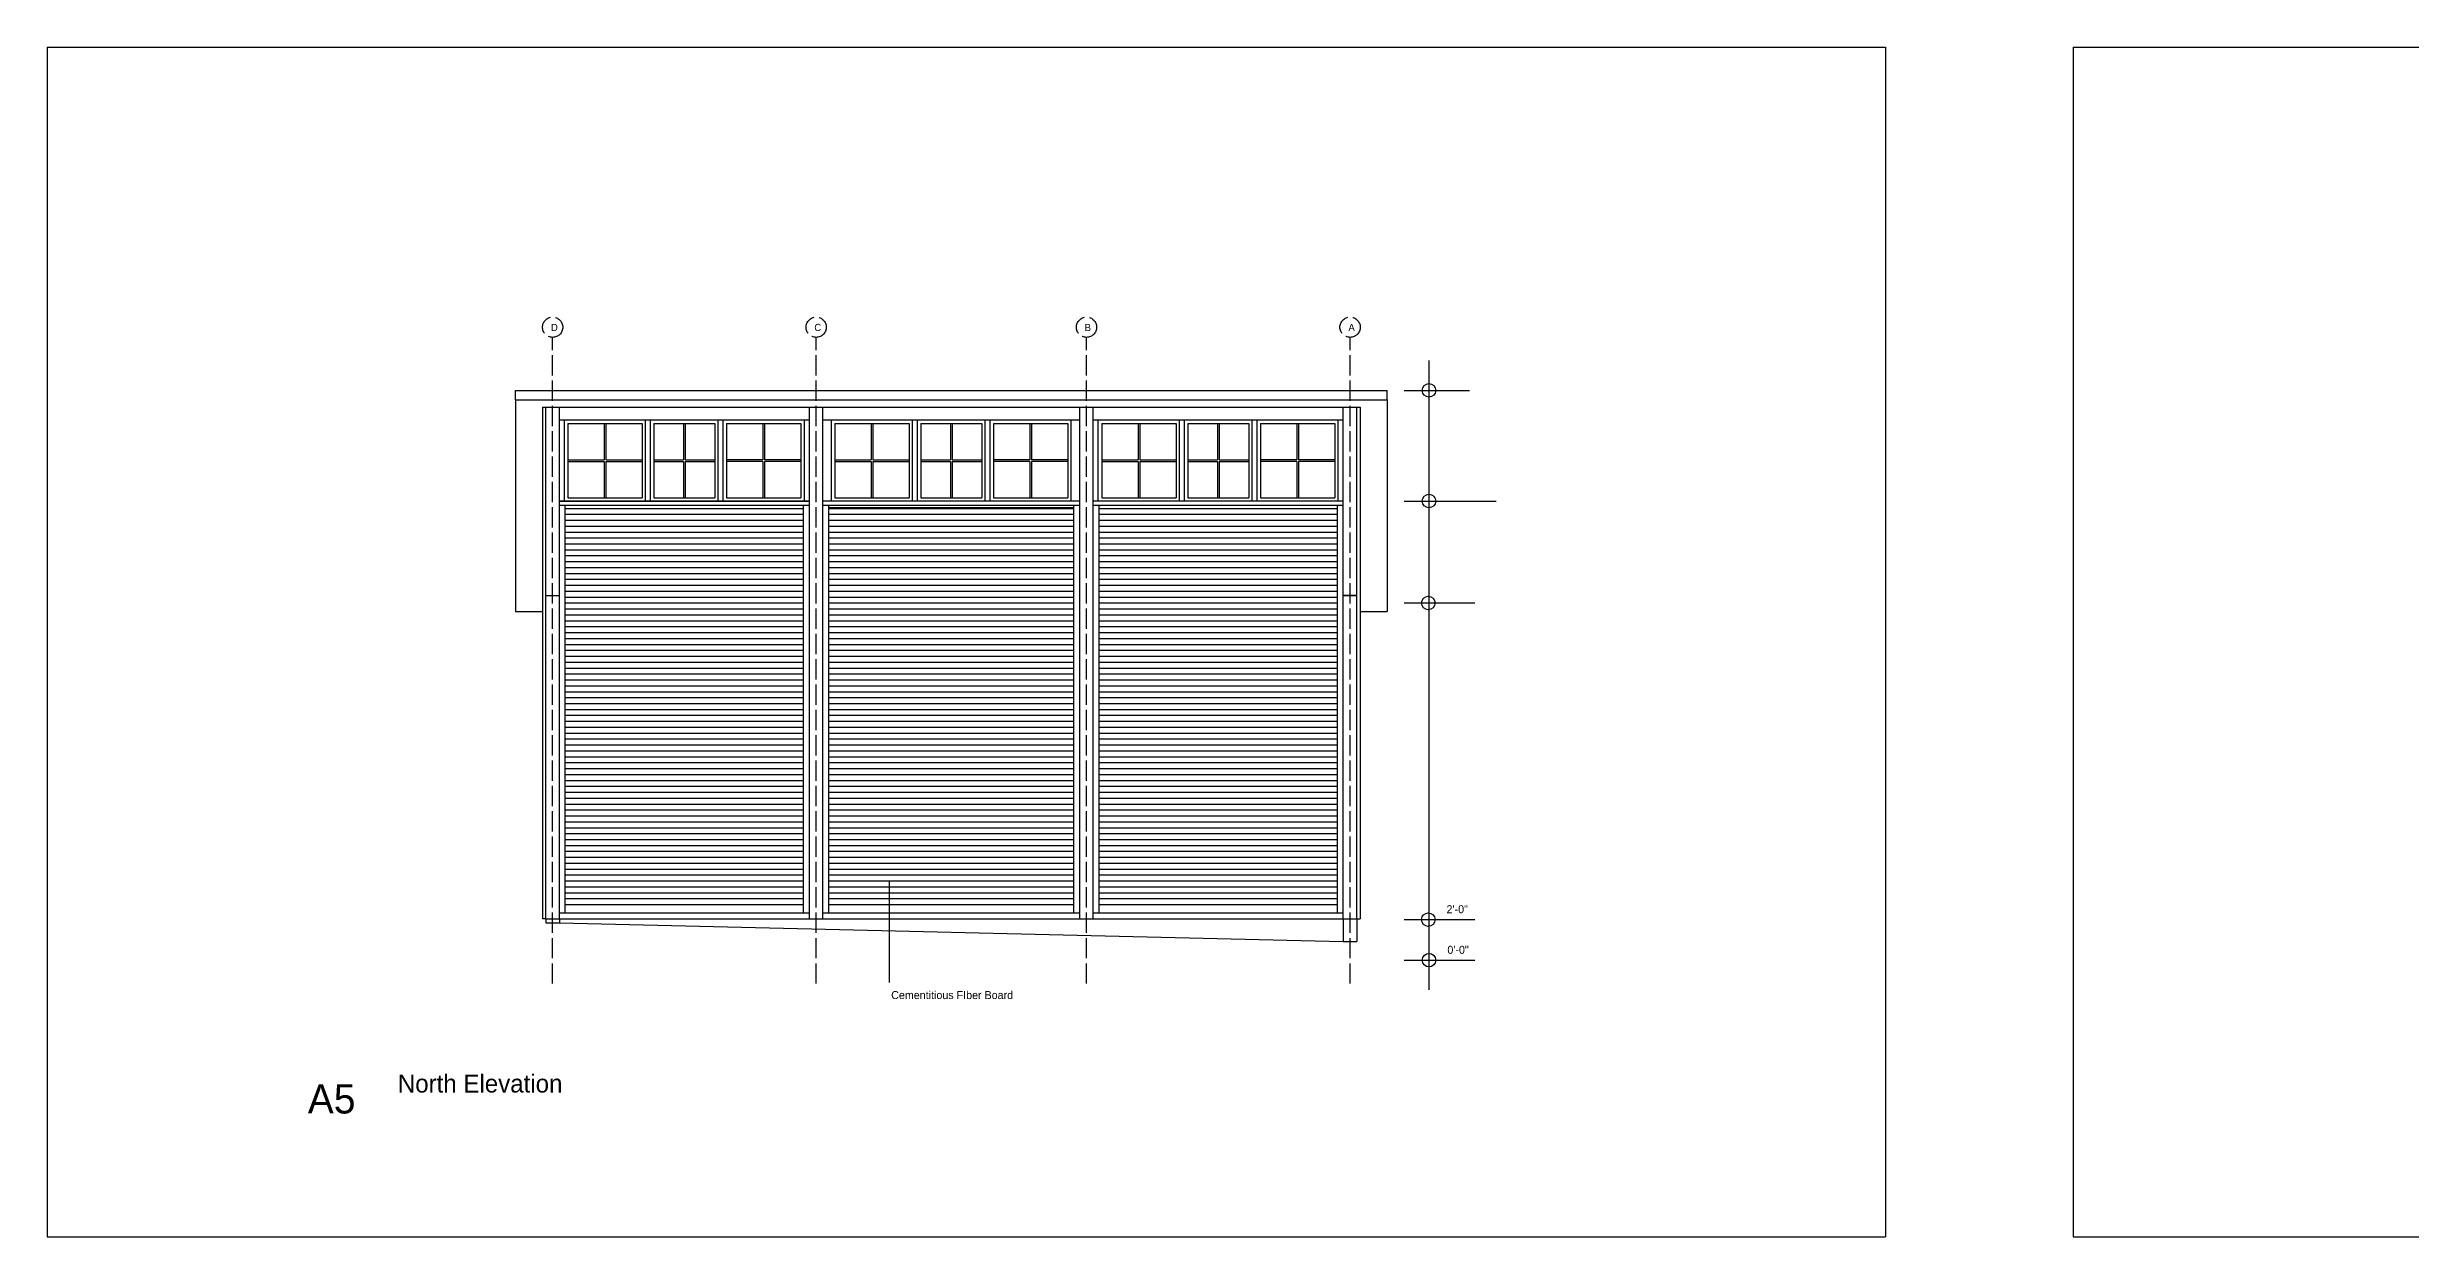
# Model space of a CAD drawing. Header units: inches. Extents: x 967 to 8475, y 257 to 3434.
# Drawn here: x 4564 to 5963, y 1971 to 2675 of the extents above; entities that cross this region are included whole.
import ezdxf

# ---------------------------------------------------------------- set-up
doc = ezdxf.new("R2010")
doc.units = ezdxf.units.IN
doc.header["$MEASUREMENT"] = 0
doc.linetypes.add('ACAD_ISO02W100', pattern=[15, 12, -3])
for name, color, linetype in [('const', 7, 'Continuous'), ('e1', 7, 'Continuous'), ('e2', 251, 'Continuous'), ('grid', 252, 'ACAD_ISO02W100'), ('walls', 7, 'Continuous')]:
    doc.layers.add(name, color=color, linetype=linetype)

msp = doc.modelspace()

# ---------------------------------------------------------------- linework, layer by layer
for p, q in [((4564.2, 2674.8), (4564.2, 1970.8)), ((4564.2, 2674.8), (5652.2, 2674.8)), ((5652.2, 2674.8), (5652.2, 1970.8)), ((5763.3, 2674.8), (5763.3, 1970.8)), ((5763.3, 2674.8), (6851.3, 2674.8)), ((4564.2, 1970.8), (5652.2, 1970.8)), ((5763.3, 1970.8), (6851.3, 1970.8))]:
    msp.add_line(p, q)
at = {"layer": 'e1'}
for p, q in [((4841.3, 2466.1), (5357.3, 2466.1)), ((4841.3, 2466.1), (4841.3, 2340.8)), ((5357.3, 2466.1), (5357.3, 2340.8)), ((4867.3, 2350.4), (4867.3, 2461.7)), ((5015.3, 2159), (5015.3, 2461.7)), ((5023.3, 2159), (5023.3, 2461.7)), ((5175.3, 2159), (5175.3, 2461.7)), ((5183.3, 2159), (5183.3, 2461.7)), ((5331.3, 2350.4), (5331.3, 2461.7)), ((5015.3, 2406.2), (4867.3, 2406.2)), ((5175.3, 2406.2), (5023.3, 2406.2)), ((5331.3, 2406.2), (5183.3, 2406.2)), ((4867.3, 2403.7), (5015.3, 2403.7)), ((5023.3, 2403.7), (5175.3, 2403.7)), ((5183.3, 2403.7), (5331.3, 2403.7)), ((4841.3, 2340.8), (4857.3, 2340.8)), ((5341.3, 2340.8), (5357.3, 2340.8)), ((4867.3, 2162.5), (5015.3, 2162.5)), ((4867.3, 2159), (5331.3, 2159)), ((5023.3, 2162.5), (5175.3, 2162.5)), ((5183.3, 2162.5), (5331.3, 2162.5))]:
    msp.add_line(p, q, dxfattribs=at)
at = {"layer": 'e2'}
for p, q in [((5382, 2489.5), (5382, 2117)), ((5367.3, 2471.7), (5405.9, 2471.7)), ((4857.3, 2461.7), (4857.3, 2159)), ((4857.3, 2461.7), (5341.3, 2461.7)), ((4867.3, 2454.2), (5015.3, 2454.2)), ((4870.3, 2406.2), (4870.3, 2454.2)), ((4872.3, 2452.2), (4916.3, 2452.2)), ((4872.3, 2452.2), (4872.3, 2408.2)), ((4893.8, 2452.2), (4893.8, 2430.7)), ((4894.8, 2452.2), (4894.8, 2430.7)), ((4916.3, 2452.2), (4916.3, 2408.2)), ((4918.3, 2406.2), (4918.3, 2454.2)), ((4921.3, 2406.2), (4921.3, 2454.2)), ((4923.3, 2452.2), (4923.3, 2408.2)), ((4923.3, 2452.2), (4959.3, 2452.2)), ((4940.8, 2452.2), (4940.8, 2430.7)), ((4941.8, 2452.2), (4941.8, 2430.7)), ((4959.3, 2452.2), (4959.3, 2408.2)), ((4961.3, 2406.2), (4961.3, 2454.2)), ((4964.3, 2406.2), (4964.3, 2454.2)), ((4966.3, 2452.2), (4966.3, 2408.2)), ((4966.3, 2452.2), (5010.3, 2452.2)), ((4987.8, 2452.2), (4987.8, 2430.7)), ((4988.8, 2452.2), (4988.8, 2430.7)), ((5010.3, 2452.2), (5010.3, 2408.2)), ((5012.3, 2406.2), (5012.3, 2454.2)), ((5023.3, 2454.2), (5175.3, 2454.2)), ((5028.3, 2406.2), (5028.3, 2454.2)), ((5030.3, 2452.2), (5074.3, 2452.2)), ((5030.3, 2452.2), (5030.3, 2408.2)), ((5051.8, 2452.2), (5051.8, 2430.7)), ((5052.8, 2452.2), (5052.8, 2430.7)), ((5074.3, 2452.2), (5074.3, 2408.2)), ((5076.3, 2406.2), (5076.3, 2454.2)), ((5079.3, 2406.2), (5079.3, 2454.2)), ((5081.3, 2452.2), (5117.3, 2452.2)), ((5081.3, 2452.2), (5081.3, 2408.2)), ((5098.8, 2452.2), (5098.8, 2430.7)), ((5099.8, 2452.2), (5099.8, 2430.7)), ((5117.3, 2452.2), (5117.3, 2408.2)), ((5119.3, 2406.2), (5119.3, 2454.2)), ((5122.3, 2406.2), (5122.3, 2454.2)), ((5124.3, 2452.2), (5168.3, 2452.2)), ((5124.3, 2452.2), (5124.3, 2408.2)), ((5145.8, 2452.2), (5145.8, 2430.7)), ((5146.8, 2452.2), (5146.8, 2430.7)), ((5168.3, 2452.2), (5168.3, 2408.2)), ((5170.3, 2406.2), (5170.3, 2454.2)), ((5183.3, 2454.2), (5331.3, 2454.2)), ((5186.3, 2406.2), (5186.3, 2454.2)), ((5188.3, 2452.2), (5232.3, 2452.2)), ((5188.3, 2452.2), (5188.3, 2408.2)), ((5209.8, 2452.2), (5209.8, 2430.7)), ((5210.8, 2452.2), (5210.8, 2430.7)), ((5232.3, 2452.2), (5232.3, 2408.2)), ((5234.3, 2406.2), (5234.3, 2454.2)), ((5237.3, 2406.2), (5237.3, 2454.2)), ((5239.3, 2452.2), (5275.3, 2452.2)), ((5239.3, 2452.2), (5239.3, 2408.2)), ((5256.8, 2452.2), (5256.8, 2430.7)), ((5257.8, 2452.2), (5257.8, 2430.7)), ((5275.3, 2452.2), (5275.3, 2408.2)), ((5277.3, 2406.2), (5277.3, 2454.2)), ((5280.3, 2406.2), (5280.3, 2454.2)), ((5282.3, 2452.2), (5326.3, 2452.2)), ((5282.3, 2452.2), (5282.3, 2408.2)), ((5303.8, 2452.2), (5303.8, 2430.7)), ((5304.8, 2452.2), (5304.8, 2430.7)), ((5326.3, 2452.2), (5326.3, 2408.2)), ((5328.3, 2406.2), (5328.3, 2454.2)), ((5341.3, 2461.7), (5341.3, 2159)), ((4872.3, 2430.7), (4893.8, 2430.7)), ((4872.3, 2429.7), (4893.8, 2429.7)), ((4893.8, 2429.7), (4893.8, 2408.2)), ((4894.8, 2430.7), (4916.3, 2430.7)), ((4894.8, 2429.7), (4894.8, 2408.2)), ((4894.8, 2429.7), (4916.3, 2429.7)), ((4923.3, 2430.7), (4940.8, 2430.7)), ((4923.3, 2429.7), (4940.8, 2429.7)), ((4940.8, 2429.7), (4940.8, 2408.2)), ((4941.8, 2430.7), (4959.3, 2430.7)), ((4941.8, 2429.7), (4941.8, 2408.2)), ((4941.8, 2429.7), (4959.3, 2429.7)), ((4987.8, 2430.7), (4966.3, 2430.7)), ((4987.8, 2429.7), (4966.3, 2429.7)), ((4987.8, 2429.7), (4987.8, 2408.2)), ((5010.3, 2430.7), (4988.8, 2430.7)), ((4988.8, 2429.7), (4988.8, 2408.2)), ((5010.3, 2429.7), (4988.8, 2429.7)), ((5030.3, 2430.7), (5051.8, 2430.7)), ((5030.3, 2429.7), (5051.8, 2429.7)), ((5051.8, 2429.7), (5051.8, 2408.2)), ((5052.8, 2430.7), (5074.3, 2430.7)), ((5052.8, 2429.7), (5052.8, 2408.2)), ((5052.8, 2429.7), (5074.3, 2429.7)), ((5081.3, 2430.7), (5098.8, 2430.7)), ((5081.3, 2429.7), (5098.8, 2429.7)), ((5098.8, 2429.7), (5098.8, 2408.2)), ((5099.8, 2430.7), (5117.3, 2430.7)), ((5099.8, 2429.7), (5117.3, 2429.7)), ((5099.8, 2429.7), (5099.8, 2408.2)), ((5145.8, 2430.7), (5124.3, 2430.7)), ((5145.8, 2429.7), (5124.3, 2429.7)), ((5145.8, 2429.7), (5145.8, 2408.2)), ((5168.3, 2430.7), (5146.8, 2430.7)), ((5146.8, 2429.7), (5146.8, 2408.2)), ((5168.3, 2429.7), (5146.8, 2429.7)), ((5188.3, 2430.7), (5209.8, 2430.7)), ((5188.3, 2429.7), (5209.8, 2429.7)), ((5209.8, 2429.7), (5209.8, 2408.2)), ((5210.8, 2430.7), (5232.3, 2430.7)), ((5210.8, 2429.7), (5210.8, 2408.2)), ((5210.8, 2429.7), (5232.3, 2429.7)), ((5239.3, 2430.7), (5256.8, 2430.7)), ((5239.3, 2429.7), (5256.8, 2429.7)), ((5256.8, 2429.7), (5256.8, 2408.2)), ((5257.8, 2430.7), (5275.3, 2430.7)), ((5257.8, 2429.7), (5275.3, 2429.7)), ((5257.8, 2429.7), (5257.8, 2408.2)), ((5303.8, 2430.7), (5282.3, 2430.7)), ((5303.8, 2429.7), (5282.3, 2429.7)), ((5303.8, 2429.7), (5303.8, 2408.2)), ((5326.3, 2430.7), (5304.8, 2430.7)), ((5304.8, 2429.7), (5304.8, 2408.2)), ((5326.3, 2429.7), (5304.8, 2429.7)), ((4867.3, 2406.2), (5015.3, 2406.2)), ((4872.3, 2408.2), (4916.3, 2408.2)), ((4923.3, 2408.2), (4959.3, 2408.2)), ((4966.3, 2408.2), (5010.3, 2408.2)), ((5030.3, 2408.2), (5074.3, 2408.2)), ((5081.3, 2408.2), (5117.3, 2408.2)), ((5124.3, 2408.2), (5168.3, 2408.2)), ((5188.3, 2408.2), (5232.3, 2408.2)), ((5239.3, 2408.2), (5275.3, 2408.2)), ((5282.3, 2408.2), (5326.3, 2408.2)), ((5367.3, 2406.2), (5421.7, 2406.2)), ((5368.6, 2406.2), (5370.7, 2406.2)), ((4870.8, 2162.5), (4870.8, 2403.7)), ((4870.8, 2401.9), (5011.8, 2401.9)), ((4870.8, 2398.4), (5011.8, 2398.4)), ((4870.8, 2394.9), (5011.8, 2394.9)), ((5011.8, 2162.5), (5011.8, 2403.7)), ((5026.8, 2162.5), (5026.8, 2403.7)), ((5026.8, 2402.5), (5171.8, 2402.5)), ((5026.8, 2401.9), (5171.8, 2401.9)), ((5026.8, 2398.4), (5171.8, 2398.4)), ((5026.8, 2394.9), (5171.8, 2394.9)), ((5171.8, 2162.5), (5171.8, 2403.7)), ((5186.8, 2162.5), (5186.8, 2403.7)), ((5186.8, 2401.9), (5327.8, 2401.9)), ((5186.8, 2398.4), (5327.8, 2398.4)), ((5186.8, 2394.9), (5327.8, 2394.9)), ((5327.8, 2162.5), (5327.8, 2403.7)), ((4870.8, 2391.4), (5011.8, 2391.4)), ((4870.8, 2387.9), (5011.8, 2387.9)), ((4870.8, 2384.4), (5011.8, 2384.4)), ((4870.8, 2380.9), (5011.8, 2380.9)), ((5026.8, 2391.4), (5171.8, 2391.4)), ((5026.8, 2387.9), (5171.8, 2387.9)), ((5026.8, 2384.4), (5171.8, 2384.4)), ((5026.8, 2380.9), (5171.8, 2380.9)), ((5186.8, 2391.4), (5327.8, 2391.4)), ((5186.8, 2387.9), (5327.8, 2387.9)), ((5186.8, 2384.4), (5327.8, 2384.4)), ((5186.8, 2380.9), (5327.8, 2380.9)), ((4870.8, 2377.4), (5011.8, 2377.4)), ((4870.8, 2373.9), (5011.8, 2373.9)), ((4870.8, 2370.4), (5011.8, 2370.4)), ((4870.8, 2366.9), (5011.8, 2366.9)), ((5026.8, 2377.4), (5171.8, 2377.4)), ((5026.8, 2373.9), (5171.8, 2373.9)), ((5026.8, 2370.4), (5171.8, 2370.4)), ((5026.8, 2366.9), (5171.8, 2366.9)), ((5186.8, 2377.4), (5327.8, 2377.4)), ((5186.8, 2373.9), (5327.8, 2373.9)), ((5186.8, 2370.4), (5327.8, 2370.4)), ((5186.8, 2366.9), (5327.8, 2366.9)), ((4870.8, 2363.4), (5011.8, 2363.4)), ((4870.8, 2359.9), (5011.8, 2359.9)), ((4870.8, 2356.4), (5011.8, 2356.4)), ((4870.8, 2352.9), (5011.8, 2352.9)), ((5026.8, 2363.4), (5171.8, 2363.4)), ((5026.8, 2359.9), (5171.8, 2359.9)), ((5026.8, 2356.4), (5171.8, 2356.4)), ((5026.8, 2352.9), (5171.8, 2352.9)), ((5186.8, 2363.4), (5327.8, 2363.4)), ((5186.8, 2359.9), (5327.8, 2359.9)), ((5186.8, 2356.4), (5327.8, 2356.4)), ((5186.8, 2352.9), (5327.8, 2352.9)), ((4870.8, 2349.4), (5011.8, 2349.4)), ((4870.8, 2345.9), (5011.8, 2345.9)), ((4870.8, 2342.4), (5011.8, 2342.4)), ((4870.8, 2338.9), (5011.8, 2338.9)), ((5026.8, 2349.4), (5171.8, 2349.4)), ((5026.8, 2345.9), (5171.8, 2345.9)), ((5026.8, 2342.4), (5171.8, 2342.4)), ((5026.8, 2338.9), (5171.8, 2338.9)), ((5186.8, 2349.4), (5327.8, 2349.4)), ((5186.8, 2345.9), (5327.8, 2345.9)), ((5186.8, 2342.4), (5327.8, 2342.4)), ((5186.8, 2338.9), (5327.8, 2338.9)), ((5367.3, 2345.9), (5409.2, 2345.9)), ((4870.8, 2335.4), (5011.8, 2335.4)), ((4870.8, 2331.9), (5011.8, 2331.9)), ((4870.8, 2328.4), (5011.8, 2328.4)), ((4870.8, 2324.9), (5011.8, 2324.9)), ((5026.8, 2335.4), (5171.8, 2335.4)), ((5026.8, 2331.9), (5171.8, 2331.9)), ((5026.8, 2328.4), (5171.8, 2328.4)), ((5026.8, 2324.9), (5171.8, 2324.9)), ((5186.8, 2335.4), (5327.8, 2335.4)), ((5186.8, 2331.9), (5327.8, 2331.9)), ((5186.8, 2328.4), (5327.8, 2328.4)), ((5186.8, 2324.9), (5327.8, 2324.9)), ((4870.8, 2321.4), (5011.8, 2321.4)), ((4870.8, 2317.9), (5011.8, 2317.9)), ((4870.8, 2314.4), (5011.8, 2314.4)), ((4870.8, 2310.9), (5011.8, 2310.9)), ((5026.8, 2321.4), (5171.8, 2321.4)), ((5026.8, 2317.9), (5171.8, 2317.9)), ((5026.8, 2314.4), (5171.8, 2314.4)), ((5026.8, 2310.9), (5171.8, 2310.9)), ((5186.8, 2321.4), (5327.8, 2321.4)), ((5186.8, 2317.9), (5327.8, 2317.9)), ((5186.8, 2314.4), (5327.8, 2314.4)), ((5186.8, 2310.9), (5327.8, 2310.9)), ((4870.8, 2307.4), (5011.8, 2307.4)), ((4870.8, 2303.9), (5011.8, 2303.9)), ((4870.8, 2300.4), (5011.8, 2300.4)), ((4870.8, 2296.9), (5011.8, 2296.9)), ((5026.8, 2307.4), (5171.8, 2307.4)), ((5026.8, 2303.9), (5171.8, 2303.9)), ((5026.8, 2300.4), (5171.8, 2300.4)), ((5026.8, 2296.9), (5171.8, 2296.9)), ((5186.8, 2307.4), (5327.8, 2307.4)), ((5186.8, 2303.9), (5327.8, 2303.9)), ((5186.8, 2300.4), (5327.8, 2300.4)), ((5186.8, 2296.9), (5327.8, 2296.9)), ((4870.8, 2293.4), (5011.8, 2293.4)), ((4870.8, 2289.9), (5011.8, 2289.9)), ((4870.8, 2286.4), (5011.8, 2286.4)), ((4870.8, 2282.9), (5011.8, 2282.9)), ((5026.8, 2293.4), (5171.8, 2293.4)), ((5026.8, 2289.9), (5171.8, 2289.9)), ((5026.8, 2286.4), (5171.8, 2286.4)), ((5026.8, 2282.9), (5171.8, 2282.9)), ((5186.8, 2293.4), (5327.8, 2293.4)), ((5186.8, 2289.9), (5327.8, 2289.9)), ((5186.8, 2286.4), (5327.8, 2286.4)), ((5186.8, 2282.9), (5327.8, 2282.9)), ((4870.8, 2279.4), (5011.8, 2279.4)), ((4870.8, 2275.9), (5011.8, 2275.9)), ((4870.8, 2272.4), (5011.8, 2272.4)), ((4870.8, 2268.9), (5011.8, 2268.9)), ((5026.8, 2279.4), (5171.8, 2279.4)), ((5026.8, 2275.9), (5171.8, 2275.9)), ((5026.8, 2272.4), (5171.8, 2272.4)), ((5026.8, 2268.9), (5171.8, 2268.9)), ((5186.8, 2279.4), (5327.8, 2279.4)), ((5186.8, 2275.9), (5327.8, 2275.9)), ((5186.8, 2272.4), (5327.8, 2272.4)), ((5186.8, 2268.9), (5327.8, 2268.9)), ((4870.8, 2265.4), (5011.8, 2265.4)), ((4870.8, 2261.9), (5011.8, 2261.9)), ((4870.8, 2258.4), (5011.8, 2258.4)), ((4870.8, 2254.9), (5011.8, 2254.9)), ((5026.8, 2265.4), (5171.8, 2265.4)), ((5026.8, 2261.9), (5171.8, 2261.9)), ((5026.8, 2258.4), (5171.8, 2258.4)), ((5026.8, 2254.9), (5171.8, 2254.9)), ((5186.8, 2265.4), (5327.8, 2265.4)), ((5186.8, 2261.9), (5327.8, 2261.9)), ((5186.8, 2258.4), (5327.8, 2258.4)), ((5186.8, 2254.9), (5327.8, 2254.9)), ((4870.8, 2251.4), (5011.8, 2251.4)), ((4870.8, 2247.9), (5011.8, 2247.9)), ((4870.8, 2244.4), (5011.8, 2244.4)), ((4870.8, 2240.9), (5011.8, 2240.9)), ((5026.8, 2251.4), (5171.8, 2251.4)), ((5026.8, 2247.9), (5171.8, 2247.9)), ((5026.8, 2244.4), (5171.8, 2244.4)), ((5026.8, 2240.9), (5171.8, 2240.9)), ((5186.8, 2251.4), (5327.8, 2251.4)), ((5186.8, 2247.9), (5327.8, 2247.9)), ((5186.8, 2244.4), (5327.8, 2244.4)), ((5186.8, 2240.9), (5327.8, 2240.9)), ((4870.8, 2237.4), (5011.8, 2237.4)), ((4870.8, 2233.9), (5011.8, 2233.9)), ((4870.8, 2230.4), (5011.8, 2230.4)), ((4870.8, 2226.9), (5011.8, 2226.9)), ((5026.8, 2237.4), (5171.8, 2237.4)), ((5026.8, 2233.9), (5171.8, 2233.9)), ((5026.8, 2230.4), (5171.8, 2230.4)), ((5026.8, 2226.9), (5171.8, 2226.9)), ((5186.8, 2237.4), (5327.8, 2237.4)), ((5186.8, 2233.9), (5327.8, 2233.9)), ((5186.8, 2230.4), (5327.8, 2230.4)), ((5186.8, 2226.9), (5327.8, 2226.9)), ((4870.8, 2223.4), (5011.8, 2223.4)), ((4870.8, 2219.9), (5011.8, 2219.9)), ((4870.8, 2216.4), (5011.8, 2216.4)), ((4870.8, 2212.9), (5011.8, 2212.9)), ((5026.8, 2223.4), (5171.8, 2223.4)), ((5026.8, 2219.9), (5171.8, 2219.9)), ((5026.8, 2216.4), (5171.8, 2216.4)), ((5026.8, 2212.9), (5171.8, 2212.9)), ((5186.8, 2223.4), (5327.8, 2223.4)), ((5186.8, 2219.9), (5327.8, 2219.9)), ((5186.8, 2216.4), (5327.8, 2216.4)), ((5186.8, 2212.9), (5327.8, 2212.9)), ((4870.8, 2209.4), (5011.8, 2209.4)), ((4870.8, 2205.9), (5011.8, 2205.9)), ((4870.8, 2202.4), (5011.8, 2202.4)), ((4870.8, 2198.9), (5011.8, 2198.9)), ((5026.8, 2209.4), (5171.8, 2209.4)), ((5026.8, 2205.9), (5171.8, 2205.9)), ((5026.8, 2202.4), (5171.8, 2202.4)), ((5026.8, 2198.9), (5171.8, 2198.9)), ((5186.8, 2209.4), (5327.8, 2209.4)), ((5186.8, 2205.9), (5327.8, 2205.9)), ((5186.8, 2202.4), (5327.8, 2202.4)), ((5186.8, 2198.9), (5327.8, 2198.9)), ((4870.8, 2195.4), (5011.8, 2195.4)), ((4870.8, 2191.9), (5011.8, 2191.9)), ((4870.8, 2188.4), (5011.8, 2188.4)), ((4870.8, 2188.4), (5011.8, 2188.4)), ((4870.8, 2184.9), (5011.8, 2184.9)), ((5026.8, 2195.4), (5171.8, 2195.4)), ((5026.8, 2191.9), (5171.8, 2191.9)), ((5026.8, 2188.4), (5171.8, 2188.4)), ((5026.8, 2188.4), (5171.8, 2188.4)), ((5026.8, 2184.9), (5171.8, 2184.9)), ((5186.8, 2195.4), (5327.8, 2195.4)), ((5186.8, 2191.9), (5327.8, 2191.9)), ((5186.8, 2188.4), (5327.8, 2188.4)), ((5186.8, 2188.4), (5327.8, 2188.4)), ((5186.8, 2184.9), (5327.8, 2184.9)), ((4870.8, 2181.4), (5011.8, 2181.4)), ((4870.8, 2177.9), (5011.8, 2177.9)), ((4870.8, 2174.4), (5011.8, 2174.4)), ((4870.8, 2170.9), (5011.8, 2170.9)), ((5026.8, 2181.4), (5171.8, 2181.4)), ((5026.8, 2177.9), (5171.8, 2177.9)), ((5026.8, 2174.4), (5171.8, 2174.4)), ((5026.8, 2170.9), (5171.8, 2170.9)), ((5186.8, 2181.4), (5327.8, 2181.4)), ((5186.8, 2177.9), (5327.8, 2177.9)), ((5186.8, 2174.4), (5327.8, 2174.4)), ((5186.8, 2170.9), (5327.8, 2170.9)), ((4859.3, 2159), (4857.3, 2159)), ((4870.8, 2167.4), (5011.8, 2167.4)), ((5026.8, 2167.4), (5171.8, 2167.4)), ((5186.8, 2167.4), (5327.8, 2167.4)), ((5339.3, 2159), (5341.3, 2159)), ((5367.3, 2158.5), (5409.2, 2158.5)), ((5367.3, 2134.5), (5409.2, 2134.5))]:
    msp.add_line(p, q, dxfattribs=at)
for centre in [(5382, 2471.7), (5382, 2406.2), (5381.6, 2345.9), (5381.6, 2158.5), (5382, 2134.5)]:
    msp.add_circle(centre, 4, dxfattribs=at)
at = {"layer": 'grid'}
for p, q in [((4863.3, 2120.6), (4863.3, 2503.1)), ((5019.3, 2120.6), (5019.3, 2503.1)), ((5179.3, 2120.6), (5179.3, 2503.1)), ((5335.3, 2120.6), (5335.3, 2503.1))]:
    msp.add_line(p, q, dxfattribs=at)
for centre in [(4863.3, 2509.1), (5019.3, 2509.1), (5179.3, 2509.1), (5335.3, 2509.1)]:
    msp.add_circle(centre, 6, dxfattribs=at)
at = {"layer": 'walls'}
for p, q in [((4841.3, 2471.7), (5357.3, 2471.7)), ((4841.3, 2466.1), (4841.3, 2471.7)), ((5357.3, 2466.1), (5357.3, 2471.7)), ((4859.3, 2350.4), (4859.3, 2461.7)), ((5339.3, 2350.4), (5339.3, 2461.7)), ((4859.3, 2159), (4859.3, 2350.4)), ((4859.3, 2350.4), (4867.3, 2350.4)), ((4867.3, 2159), (4867.3, 2350.4)), ((5331.3, 2159), (5331.3, 2350.4)), ((5331.3, 2350.4), (5339.3, 2350.4)), ((5339.3, 2350.4), (5331.3, 2350.4)), ((5339.3, 2159), (5339.3, 2350.4)), ((5062.6, 2121.2), (5062.6, 2181.2)), ((4859.3, 2159), (4867.3, 2159)), ((4859.3, 2159), (4859.3, 2156.5)), ((4859.3, 2156.5), (4867.3, 2156.5)), ((4867.3, 2159), (4867.3, 2156.5)), ((4867.3, 2156.5), (5331.3, 2145.5)), ((5331.3, 2159), (5331.3, 2145.5)), ((5331.3, 2159), (5339.3, 2159)), ((5339.3, 2159), (5339.3, 2145.5)), ((5331.3, 2145.5), (5339.3, 2145.5))]:
    msp.add_line(p, q, dxfattribs=at)

# ---------------------------------------------------------------- texts
at = {"layer": 'const', "attachment_point": 1}
for s, insert, char_height, width in [('D', (4862.3, 2511.1), 4.26, 1625.197), ('C', (5018.2, 2511.1), 4.26, 1625.197), ('B', (5178.2, 2511.1), 4.26, 1625.197), ('A', (5334.3, 2511.1), 4.26, 1625.197), ('2\'-0"', (5392.4, 2167), 4.74, 1805.775), ('0\'-0"', (5392.9, 2143), 4.74, 1805.775), ('Cementitious FIber Board', (5063.7, 2116.2), 4.736, 1805.775), ('A5', (4718.4, 2061), 17.26, 6582.049), ('North Elevation', (4771.7, 2066.8), 10.656, 4062.993)]:
    msp.add_mtext(s, dxfattribs=dict(at, insert=insert, char_height=char_height, width=width))

doc.saveas('drawing.dxf')
